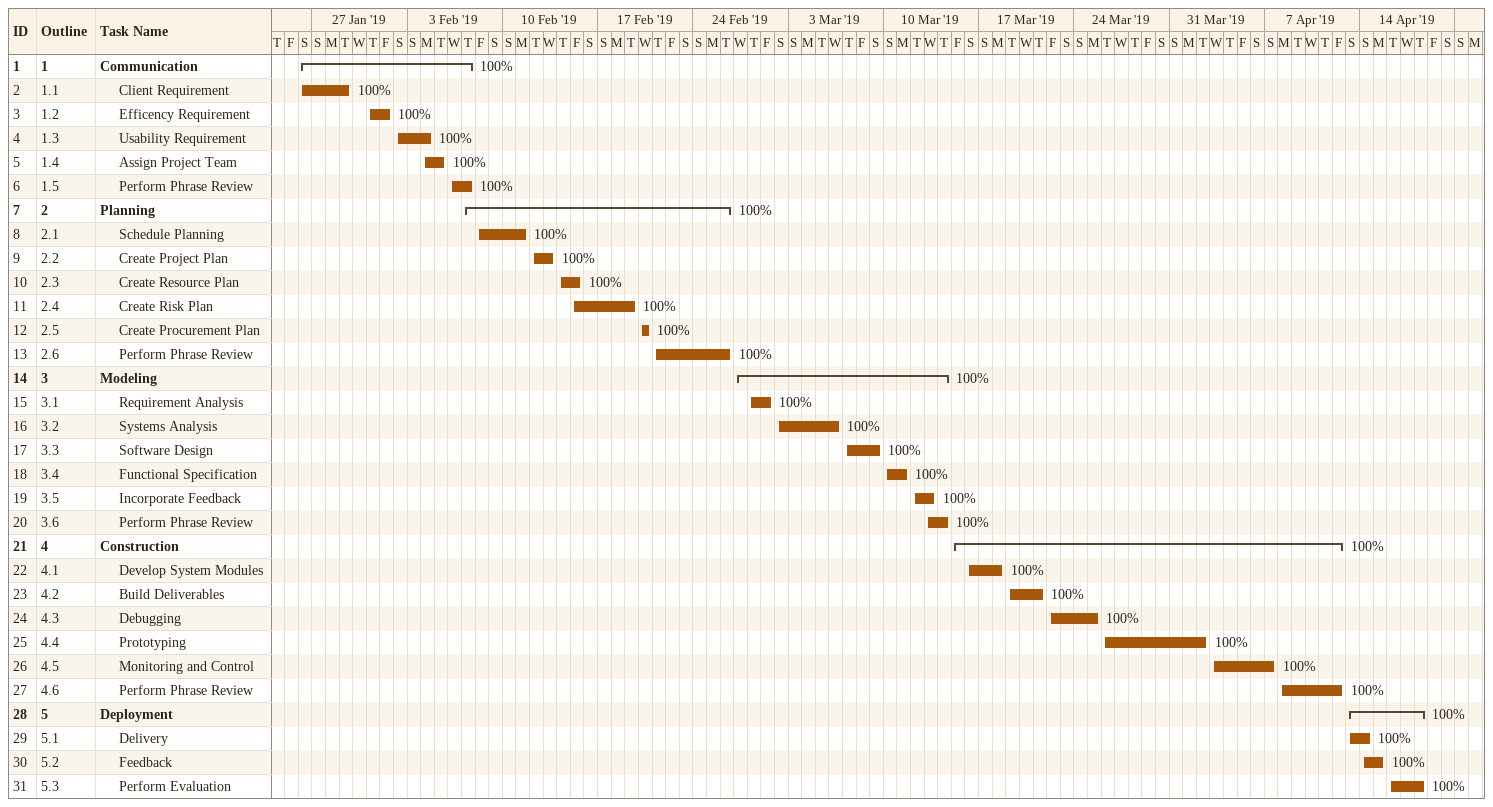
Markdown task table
| ID | WBS | Task | Start | Finish | % complete |
|---|---|---|---|---|---|
| 1 | 1 | **Communication** | 2019-01-26 | 2019-02-07 | 100 |
| 2 | 1.1 | Client Requirement | 2019-01-26 | 2019-01-29 | 100 |
| 3 | 1.2 | Efficency Requirement | 2019-01-31 | 2019-02-01 | 100 |
| 4 | 1.3 | Usability Requirement | 2019-02-02 | 2019-02-04 | 100 |
| 5 | 1.4 | Assign Project Team | 2019-02-04 | 2019-02-05 | 100 |
| 6 | 1.5 | Perform Phrase Review | 2019-02-06 | 2019-02-07 | 100 |
| 7 | 2 | **Planning** | 2019-02-07 | 2019-02-26 | 100 |
| 8 | 2.1 | Schedule Planning | 2019-02-08 | 2019-02-11 | 100 |
| 9 | 2.2 | Create Project Plan | 2019-02-12 | 2019-02-13 | 100 |
| 10 | 2.3 | Create Resource Plan | 2019-02-14 | 2019-02-15 | 100 |
| 11 | 2.4 | Create Risk Plan | 2019-02-15 | 2019-02-19 | 100 |
| 12 | 2.5 | Create Procurement Plan | 2019-02-20 | 2019-02-20 | 100 |
| 13 | 2.6 | Perform Phrase Review | 2019-02-21 | 2019-02-26 | 100 |
| 14 | 3 | **Modeling** | 2019-02-27 | 2019-03-14 | 100 |
| 15 | 3.1 | Requirement Analysis | 2019-02-28 | 2019-03-01 | 100 |
| 16 | 3.2 | Systems Analysis | 2019-03-02 | 2019-03-06 | 100 |
| 17 | 3.3 | Software Design | 2019-03-07 | 2019-03-09 | 100 |
| 18 | 3.4 | Functional Specification | 2019-03-10 | 2019-03-11 | 100 |
| 19 | 3.5 | Incorporate Feedback | 2019-03-12 | 2019-03-13 | 100 |
| 20 | 3.6 | Perform Phrase Review | 2019-03-13 | 2019-03-14 | 100 |
| 21 | 4 | **Construction** | 2019-03-15 | 2019-04-12 | 100 |
| 22 | 4.1 | Develop System Modules | 2019-03-16 | 2019-03-18 | 100 |
| 23 | 4.2 | Build Deliverables | 2019-03-19 | 2019-03-21 | 100 |
| 24 | 4.3 | Debugging | 2019-03-22 | 2019-03-25 | 100 |
| 25 | 4.4 | Prototyping | 2019-03-26 | 2019-04-02 | 100 |
| 26 | 4.5 | Monitoring and Control | 2019-04-03 | 2019-04-07 | 100 |
| 27 | 4.6 | Perform Phrase Review | 2019-04-08 | 2019-04-12 | 100 |
| 28 | 5 | **Deployment** | 2019-04-13 | 2019-04-18 | 100 |
| 29 | 5.1 | Delivery | 2019-04-13 | 2019-04-14 | 100 |
| 30 | 5.2 | Feedback | 2019-04-14 | 2019-04-15 | 100 |
| 31 | 5.3 | Perform Evaluation | 2019-04-16 | 2019-04-18 | 100 |
